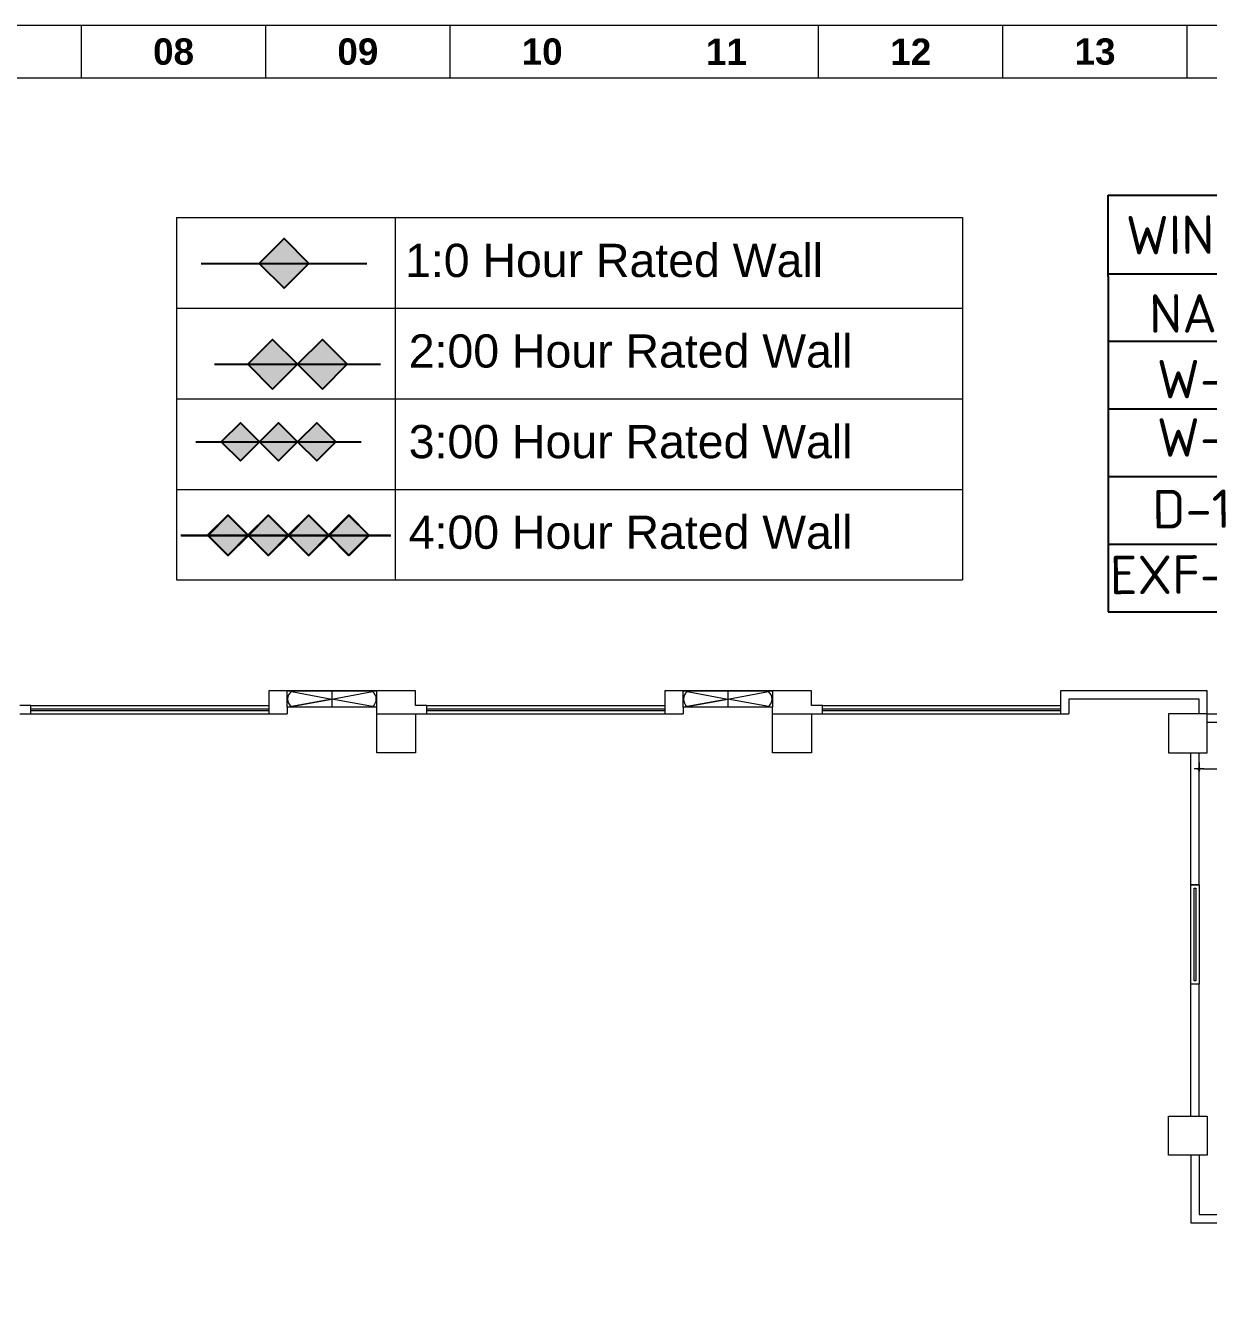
# Model space of a CAD drawing. Header units: inches. Extents: x -250485 to 735580, y -140410 to 288049.
# Drawn here: x 49224 to 49940, y 21495 to 22262 of the extents above; entities that cross this region are included whole.
import ezdxf

# ---------------------------------------------------------------- set-up
doc = ezdxf.new("R2010")
doc.units = ezdxf.units.IN
doc.header["$MEASUREMENT"] = 0
doc.header["$PDMODE"] = 35
doc.layers.get('0').update_dxf_attribs({"lineweight": 0})
doc.layers.get('Defpoints').update_dxf_attribs({"lineweight": 0})
for name, color, linetype, lineweight in [('COLUMN-2', 102, 'Continuous', 0), ('DIM_WORKING', 7, 'Continuous', 0), ('elev-FRONT', 252, 'Continuous', 30), ('Inline', 7, 'Continuous', 0), ('Layer1', 134, 'Continuous', 0), ('Outline', 7, 'Continuous', 0), ('Pipe 150 mm', 1, 'Continuous', 25), ('Scale', 7, 'Continuous', 0), ('Scale_Text', 7, 'Continuous', 0), ('Stair.', 134, 'Continuous', 9), ('Titelblk', 7, 'Continuous', 25), ('TITLE', 7, 'Continuous', 20), ('WALL (I)', 7, 'Continuous', 0), ('workingdim', 252, 'Continuous', 5)]:
    doc.layers.add(name, color=color, linetype=linetype, lineweight=lineweight)
doc.layers.add('fire rated wall', color=7, linetype='Continuous')
doc.layers.add('legend', color=7, linetype='Continuous')
doc.styles.add('isop', font='isocpeur.ttf')
doc.styles.add('legend', font='arial.ttf')
doc.styles.add('REG', font='times.ttf')
doc.styles.get("Standard").update_dxf_attribs({"font": 'arialbd.ttf', "height": 24})
doc.dimstyles.new('Dim-Pres', dxfattribs={"dimtxt": 5.5, "dimasz": 2, "dimexe": 1.5, "dimexo": 1.5, "dimgap": 1, "dimtad": 3, "dimdec": 0, "dimzin": 3, "dimdsep": 46, "dimlunit": 4, "dimtxsty": 'REG', "dimblk": 'point', "dimcen": 2, "dimclrd": 256, "dimclre": 256, "dimclrt": 7, "dimadec": 0, "dimazin": 0, "dimtfac": 0.75, "dimtdec": 0, "dimtmove": 1, "dimatfit": 3, "dimldrblk": 'point', "dimfxl": 0, "dimtolj": 1, "dimtzin": 0, "dimlwd": -1, "dimlwe": -1, "dimarcsym": 1})

# ---------------------------------------------------------------- blocks, each defined once
blk = doc.blocks.new('dot')
at = {"color": 4}
for p, q in [((-1.5, 0), (1.5, 0)), ((0, 1.5), (0, -1.5))]:
    blk.add_line(p, q, dxfattribs=at)
at = {"color": 6, "const_width": 0.5}
blk.add_lwpolyline([(-0.25, 0, 1), (0.25, 0, 1)], format="xyb", close=True, dxfattribs=at)
blk = doc.blocks.new('point')
blk.add_blockref('dot', (0, 0))
blk = doc.blocks.new('*D624')
at = {"layer": 'Defpoints', "color": 0, "ltscale": 30, "transparency": 16777216}
for p in [(49934.25, 21821.9), (50213.75, 21821.9), (50213.75, 21812.07)]:
    blk.add_point(p, dxfattribs=at)
at = {"layer": 'Layer1', "ltscale": 30, "transparency": 16777216}
for p, q in [((49934.25, 21816.07), (49934.25, 21810.57)), ((50213.75, 21816.07), (50213.75, 21810.57)), ((49936.25, 21812.07), (50211.75, 21812.07))]:
    blk.add_line(p, q, dxfattribs=at)
at = {"layer": 'Layer1', "ltscale": 30, "transparency": 16777216, "xscale": 2, "yscale": 2, "zscale": 2, "rotation": 180}
blk.add_blockref('point', (49934.25, 21812.07), dxfattribs=at)
at = {"layer": 'Layer1', "ltscale": 30, "transparency": 16777216, "xscale": 2, "yscale": 2, "zscale": 2}
blk.add_blockref('point', (50213.75, 21812.07), dxfattribs=at)
at = {"layer": 'Layer1', "color": 7, "ltscale": 30, "transparency": 16777216, "insert": (50074, 21815.62), "char_height": 5, "attachment_point": 5, "style": 'REG'}
blk.add_mtext('\\A1;23\'-4"', dxfattribs=at)
blk = doc.blocks.new('PAGE')
at = {"layer": 'Inline', "color": 252, "lineweight": 15}
blk.add_lwpolyline([(178051640.63, 22656441.11), (178051640.63, 22657235.79), (178050505.36, 22657235.79), (178050505.36, 22656441.11)], close=True, dxfattribs=at)
at = {"layer": 'Outline', "color": 252, "lineweight": 15}
blk.add_line((178051662.57, 22657252.66), (178050483.42, 22657252.66), dxfattribs=at)
at = {"layer": 'Scale', "color": 252, "lineweight": 9}
for p, q in [((178050896, 22657235.79), (178050896, 22657252.66)), ((178050955, 22657235.79), (178050955, 22657252.66)), ((178051014, 22657235.79), (178051014, 22657252.66)), ((178051131.99, 22657235.79), (178051131.99, 22657252.66)), ((178051190.99, 22657235.79), (178051190.99, 22657252.66)), ((178051249.99, 22657235.79), (178051249.99, 22657252.66))]:
    blk.add_line(p, q, dxfattribs=at)
at = {"layer": 'Scale_Text', "color": 252, "lineweight": 13, "char_height": 8.435, "width": 2.5102, "attachment_point": 5}
for s, insert in [('08', (178050925.5, 22657244.22)), ('09', (178050984.5, 22657244.22)), ('10', (178051043.5, 22657244.22)), ('11', (178051102.49, 22657244.22)), ('12', (178051161.49, 22657244.22)), ('13', (178051220.49, 22657244.22))]:
    blk.add_mtext(s, dxfattribs=dict(at, insert=insert))
blk = doc.blocks.new('Title')
at = {"layer": 'Titelblk', "color": 3, "linetype": 'Continuous', "lineweight": 0, "xscale": 3.014611567961765, "yscale": 3.014611567959946, "zscale": 3.014611567966516}
blk.add_blockref('PAGE', (-536855255.8, -68388224), dxfattribs=at)
blk = doc.blocks.new('RGD')
at = {"layer": 'elev-FRONT', "linetype": 'ByBlock', "lineweight": -2}
for p, q in [((-267170.86, 132486.4), (-267170.86, 132507.54)), ((-267170.86, 132507.54), (-266991.75, 132507.54)), ((-266991.75, 132507.54), (-266991.75, 132399.32)), ((-267170.86, 132487.15), (-266991.75, 132487.15)), ((-267105.45, 132487.15), (-267105.45, 132399.32)), ((-267170.86, 132486.4), (-267170.86, 132399.32)), ((-267170.86, 132469.59), (-266991.75, 132469.59)), ((-267170.86, 132452.02), (-266991.75, 132452.02)), ((-267170.86, 132434.45), (-266991.75, 132434.45)), ((-267170.86, 132416.89), (-266991.75, 132416.89)), ((-267170.86, 132399.32), (-266991.75, 132399.32))]:
    blk.add_line(p, q, dxfattribs=at)
at = {"layer": 'Stair.', "char_height": 10, "attachment_point": 1, "rotation": 0.4027, "style": 'isop'}
for s, insert, width in [('{\\C5;WINDOW & DOOR SCHEDULE}', (-267166.27, 132502.14), 173.2419), ('{\\C5;NAME}', (-267160.24, 132481.77), 70.5634), ('{\\C5;SIZE}', (-267062.38, 132481.77), 70.5634), ('{\\C5;7\'-0\'\' X 4\'-6"}', (-267093.22, 132464.74), 89.3818), ('{\\C5;W-1}', (-267158.2, 132464.74), 28.5573), ('{\\C5;1\'-6\'\' X 4\'-6"}', (-267093.22, 132449.52), 89.3818), ('{\\C5;W-2}', (-267158.2, 132449.58), 28.5573), ('{\\C5;2\'-6\'\' X 7\'-0"}', (-267093.22, 132432.08), 89.3818), ('{\\C5;D-1}', (-267159.41, 132430.98), 28.5573), ('{\\C5;4\'-6\'\' X 4\'-6"}', (-267093.22, 132414.96), 89.3818), ('{\\C5;EXF-(2-5)}', (-267170.45, 132413.86), 28.5573)]:
    blk.add_mtext(s, dxfattribs=dict(at, insert=insert, width=width))
blk = doc.blocks.new('gfdf')
at = {"layer": 'fire rated wall'}
h = blk.add_hatch(color=1, dxfattribs=at)
h.dxf.hatch_style = 1
h.paths.add_polyline_path([(9432340.03, -5613482.78), (9432327.28, -5613470.03), (9432314.53, -5613482.78)])
h.paths.add_polyline_path([(9432314.53, -5613482.78), (9432327.28, -5613495.53), (9432340.03, -5613482.78)])
at = {"layer": 'fire rated wall', "color": 1, "elevation": 0}
blk.add_lwpolyline([(9432327.28, -5613495.53), (9432340.03, -5613482.78), (9432327.28, -5613470.03), (9432314.53, -5613482.78)], close=True, dxfattribs=at)
blk.add_lwpolyline([(9432284.77, -5613482.78), (9432369.79, -5613482.78)], dxfattribs=at)
blk = doc.blocks.new('bfg')
at = {"layer": 'fire rated wall'}
h = blk.add_hatch(color=1, dxfattribs=at)
h.dxf.hatch_style = 1
h.paths.add_polyline_path([(9432308.67, -5613534.51), (9432321.43, -5613547.26), (9432334.18, -5613534.51)])
h.paths.add_polyline_path([(9432334.18, -5613534.51), (9432321.43, -5613521.75), (9432308.67, -5613534.51)])
h.paths.add_polyline_path([(9432334.18, -5613534.51), (9432359.68, -5613534.51), (9432346.93, -5613521.75)])
h.paths.add_polyline_path([(9432334.18, -5613534.51), (9432346.93, -5613547.26), (9432359.68, -5613534.51)])
at = {"layer": 'fire rated wall', "color": 1, "elevation": 0}
for points in [[(9432321.43, -5613547.26), (9432334.18, -5613534.51), (9432321.43, -5613521.75), (9432308.67, -5613534.51)], [(9432346.93, -5613547.26), (9432359.68, -5613534.51), (9432346.93, -5613521.75), (9432334.18, -5613534.51)]]:
    blk.add_lwpolyline(points, close=True, dxfattribs=at)
blk.add_lwpolyline([(9432291.67, -5613534.51), (9432376.69, -5613534.51)], dxfattribs=at)
blk = doc.blocks.new('gdg')
at = {"layer": 'fire rated wall'}
h = blk.add_hatch(color=1, dxfattribs=at)
h.dxf.hatch_style = 1
h.paths.add_polyline_path([(9432288.36, -5613575.81), (9432298.69, -5613586.13), (9432309.02, -5613575.81)])
h.paths.add_polyline_path([(9432309.02, -5613575.81), (9432298.69, -5613565.48), (9432288.36, -5613575.81)])
h.paths.add_polyline_path([(9432309.02, -5613575.81), (9432329.68, -5613575.81), (9432319.35, -5613565.48)])
h.paths.add_polyline_path([(9432309.02, -5613575.81), (9432319.35, -5613586.13), (9432329.68, -5613575.81)])
h = blk.add_hatch(color=1, dxfattribs=at)
h.dxf.hatch_style = 1
h.paths.add_polyline_path([(9432329.68, -5613575.81), (9432340.01, -5613586.13), (9432350.33, -5613575.81)])
h.paths.add_polyline_path([(9432350.33, -5613575.81), (9432340.01, -5613565.48), (9432329.68, -5613575.81)])
h.paths.add_polyline_path([(9432350.33, -5613575.81), (9432370.99, -5613575.81), (9432360.66, -5613565.48)])
h.paths.add_polyline_path([(9432350.33, -5613575.81), (9432360.66, -5613586.13), (9432370.99, -5613575.81)])
at = {"layer": 'fire rated wall', "color": 1, "elevation": 0}
for points in [[(9432298.69, -5613586.13), (9432309.02, -5613575.81), (9432298.69, -5613565.48), (9432288.36, -5613575.81)], [(9432319.35, -5613586.13), (9432329.68, -5613575.81), (9432319.35, -5613565.48), (9432309.02, -5613575.81)], [(9432340.01, -5613586.13), (9432350.33, -5613575.81), (9432340.01, -5613565.48), (9432329.68, -5613575.81)], [(9432360.66, -5613586.13), (9432370.99, -5613575.81), (9432360.66, -5613565.48), (9432350.33, -5613575.81)]]:
    blk.add_lwpolyline(points, close=True, dxfattribs=at)
blk.add_lwpolyline([(9432274.59, -5613575.81), (9432381.96, -5613575.81)], dxfattribs=at)
blk = doc.blocks.new('3HR RATE')
at = {"layer": 'fire rated wall', "xscale": 1.292997314696549, "yscale": 1.292997314696549, "zscale": 1.292997314696549}
for p in [(-12191616.2, 7245476.7), (-12191583.2, 7245476.7)]:
    blk.add_blockref('bfg', p, dxfattribs=at)

msp = doc.modelspace()

# ---------------------------------------------------------------- linework, layer by layer
at = {"layer": 'COLUMN-2', "color": 7}
for points in [[(49939.25, 21845.4), (49915.75, 21845.4), (49915.75, 21821.9), (49939.25, 21821.9)], [(49939.25, 21578.4), (49915.75, 21578.4), (49915.75, 21601.9), (49939.25, 21601.9)]]:
    msp.add_lwpolyline(points, close=True, dxfattribs=at)
at = {"layer": 'DIM_WORKING', "color": 7, "ltscale": 30}
for p, q in [((49929.25, 21578.4), (49929.25, 21537.4)), ((49934.25, 21578.4), (49934.25, 21542.4)), ((49929.25, 21537.4), (50031.5, 21537.4)), ((49934.25, 21542.4), (49939.25, 21542.4)), ((49939.25, 21542.4), (50031.5, 21542.4))]:
    msp.add_line(p, q, dxfattribs=at)
for points in [[(49939.25, 21845.4), (49939.25, 21859.4)], [(49934.25, 21845.4), (49934.25, 21854.4)]]:
    msp.add_lwpolyline(points, dxfattribs=at)
at = {"layer": 'Layer1', "color": 7, "ltscale": 30}
for p, q in [((49934.25, 21741.9), (49929.25, 21741.9)), ((49934.25, 21681.9), (49929.25, 21681.9))]:
    msp.add_line(p, q, dxfattribs=at)
for points in [[(49929.25, 21741.9), (49934.25, 21741.9), (49934.25, 21681.9), (49929.25, 21681.9)], [(49931.25, 21739.9), (49932.25, 21739.9), (49932.25, 21683.9), (49931.25, 21683.9)]]:
    msp.add_lwpolyline(points, close=True, dxfattribs=at)
at = {"layer": 'legend', "lineweight": 9}
for p, q in [((49315.61, 22145.81), (49315.61, 21926.46)), ((49315.61, 22145.81), (49791.05, 22145.81)), ((49447.78, 22145.81), (49447.78, 21926.46)), ((49791.05, 22145.81), (49791.05, 21926.46)), ((49315.61, 22090.97), (49791.05, 22090.97)), ((49315.61, 22036.13), (49791.05, 22036.13)), ((49315.61, 21981.3), (49791.05, 21981.3)), ((49315.61, 21926.46), (49791.05, 21926.46))]:
    msp.add_line(p, q, dxfattribs=at)
at = {"layer": 'WALL (I)', "color": 7, "ltscale": 30}
for p, q in [((49939.25, 21845.4), (50154.25, 21845.4)), ((49939.25, 21840.4), (50154.25, 21840.4)), ((49929.25, 21741.9), (49929.25, 21821.9)), ((49934.25, 21741.9), (49934.25, 21821.9)), ((49929.25, 21601.9), (49929.25, 21681.9)), ((49934.25, 21601.9), (49934.25, 21681.9))]:
    msp.add_line(p, q, dxfattribs=at)
at = {"layer": 'workingdim', "color": 7, "ltscale": 30}
for p, q in [((49460.25, 21859.4), (49371.5, 21859.4)), ((49371.5, 21859.4), (49371.5, 21845.4)), ((49385.09, 21858.95), (49409.62, 21854.4)), ((49409.62, 21859.4), (49409.62, 21849.4)), ((49409.62, 21854.4), (49434.16, 21858.95)), ((49436.62, 21859.4), (49436.62, 21849.4)), ((49460.25, 21850.4), (49460.25, 21859.4)), ((49699.75, 21859.4), (49611, 21859.4)), ((49611, 21859.4), (49611, 21845.4)), ((49624.59, 21858.95), (49649.12, 21854.4)), ((49649.12, 21859.4), (49649.12, 21849.4)), ((49649.12, 21854.4), (49673.66, 21858.95)), ((49676.12, 21859.4), (49676.12, 21849.4)), ((49699.75, 21850.4), (49699.75, 21859.4)), ((49939.25, 21859.4), (49850.5, 21859.4)), ((49850.5, 21859.4), (49850.5, 21845.4)), ((49409.62, 21854.4), (49385.07, 21849.86)), ((49385.07, 21849.86), (49409.62, 21854.4)), ((49434.18, 21849.86), (49409.62, 21854.4)), ((49649.12, 21854.4), (49624.57, 21849.86)), ((49624.57, 21849.86), (49649.12, 21854.4)), ((49673.68, 21849.86), (49649.12, 21854.4)), ((49934.25, 21854.4), (49855.5, 21854.4)), ((49855.5, 21854.4), (49855.5, 21845.4)), ((49227.5, 21850.4), (49220.75, 21850.4)), ((49220.75, 21845.4), (49227.5, 21845.4)), ((49227.5, 21850.4), (49371.5, 21850.4)), ((49227.5, 21845.4), (49227.5, 21850.4)), ((49227.5, 21848.4), (49371.5, 21848.4)), ((49227.5, 21847.4), (49371.5, 21847.4)), ((49227.5, 21845.4), (49371.5, 21845.4)), ((49371.5, 21845.4), (49382.62, 21845.4)), ((49436.75, 21849.4), (49382.62, 21849.4)), ((49382.62, 21849.4), (49382.62, 21845.4)), ((49436.75, 21845.4), (49436.75, 21849.4)), ((49467, 21850.4), (49460.25, 21850.4)), ((49460.25, 21845.4), (49467, 21845.4)), ((49467, 21850.4), (49611, 21850.4)), ((49467, 21845.4), (49467, 21850.4)), ((49467, 21848.4), (49611, 21848.4)), ((49467, 21847.4), (49611, 21847.4)), ((49467, 21845.4), (49611, 21845.4)), ((49611, 21845.4), (49622.12, 21845.4)), ((49676.25, 21849.4), (49622.12, 21849.4)), ((49622.12, 21849.4), (49622.12, 21845.4)), ((49676.25, 21845.4), (49676.25, 21849.4)), ((49706.5, 21850.4), (49699.75, 21850.4)), ((49699.75, 21845.4), (49706.5, 21845.4)), ((49706.5, 21850.4), (49850.5, 21850.4)), ((49706.5, 21845.4), (49706.5, 21850.4)), ((49706.5, 21848.4), (49850.5, 21848.4)), ((49706.5, 21847.4), (49850.5, 21847.4)), ((49706.5, 21845.4), (49850.5, 21845.4)), ((49850.5, 21845.4), (49855.5, 21845.4))]:
    msp.add_line(p, q, dxfattribs=at)
for points in [[(49382.62, 21859.4), (49436.62, 21859.4), (49436.62, 21849.4), (49382.62, 21849.4), (49382.62, 21859.4)], [(49622.12, 21859.4), (49676.12, 21859.4), (49676.12, 21849.4), (49622.12, 21849.4), (49622.12, 21859.4)]]:
    msp.add_lwpolyline(points, dxfattribs=at)
for points in [[(49436.75, 21845.4), (49460.25, 21845.4), (49460.25, 21821.9), (49436.75, 21821.9)], [(49676.25, 21845.4), (49699.75, 21845.4), (49699.75, 21821.9), (49676.25, 21821.9)]]:
    msp.add_lwpolyline(points, close=True, dxfattribs=at)
for centre, start, end in [((49388.44, 21854.4), 126.37749, 233.41327), ((49430.81, 21854.4), 306.58673, 53.62251), ((49627.94, 21854.4), 126.37749, 233.41327), ((49670.31, 21854.4), 306.58673, 53.62251)]:
    msp.add_arc(centre, 5.65, start, end, dxfattribs=at)

# ---------------------------------------------------------------- block references
at = {"layer": 'fire rated wall', "xscale": 1.18031785851781, "yscale": 1.180317858519629, "zscale": 1.180317858519265}
for name, p in [('gfdf', (-11083763.69, 6647812.05)), ('bfg', (-11083763.69, 6647812.05)), ('gdg', (-11083764.02, 6647757.33)), ('gdg', (-11083763.69, 6647757.22))]:
    msp.add_blockref(name, p, dxfattribs=at)
at = {"layer": 'Layer1', "xscale": 0.7000000000007276, "yscale": 0.7000000000007276, "zscale": 0.7000000000007276}
msp.add_blockref('3HR RATE', (46309.16, 30975.94), dxfattribs=at)
at = {"layer": 'Pipe 150 mm', "lineweight": -2, "xscale": 2.329876164265443, "yscale": 2.32987616432365, "zscale": 2.329876164314048}
msp.add_blockref('RGD', (672354.23, -286566.85), dxfattribs=at)
at = {"layer": 'TITLE', "xscale": 0.6269545389804989, "yscale": 0.6269545389804989, "zscale": 0.6269545337927233}
msp.add_blockref('Title', (112558.53, 75809.06), dxfattribs=at)

# ---------------------------------------------------------------- texts
at = {"layer": 'legend', "style": 'legend'}
for s, p in [('1:0 Hour Rated Wall', (49453.86, 22109.83)), ('2:00 Hour Rated Wall', (49456.1, 22054.99)), ('3:00 Hour Rated Wall', (49456.1, 22000.16)), ('4:00 Hour Rated Wall', (49456.1, 21945.32))]:
    msp.add_text(s, height=20.1065, dxfattribs=at).set_placement(p)

# ---------------------------------------------------------------- dimensions: what is measured, and where the dimension line sits
at = {"layer": 'Layer1', "ltscale": 30}
dim = msp.add_linear_dim(base=(50213.75230309, 21812.07481798), p1=(49934.25230309, 21821.9042659), p2=(50213.75230309, 21821.9042659), dimstyle='Dim-Pres', override={"dimtxt": 5, "dimfxl": 4, "dimfxlon": 1}, dxfattribs=at)
dim.commit()
dim.dimension.update_dxf_attribs({"geometry": '*D624', "text_midpoint": (50074.00230309, 21815.61807682)})

doc.saveas('drawing.dxf')
